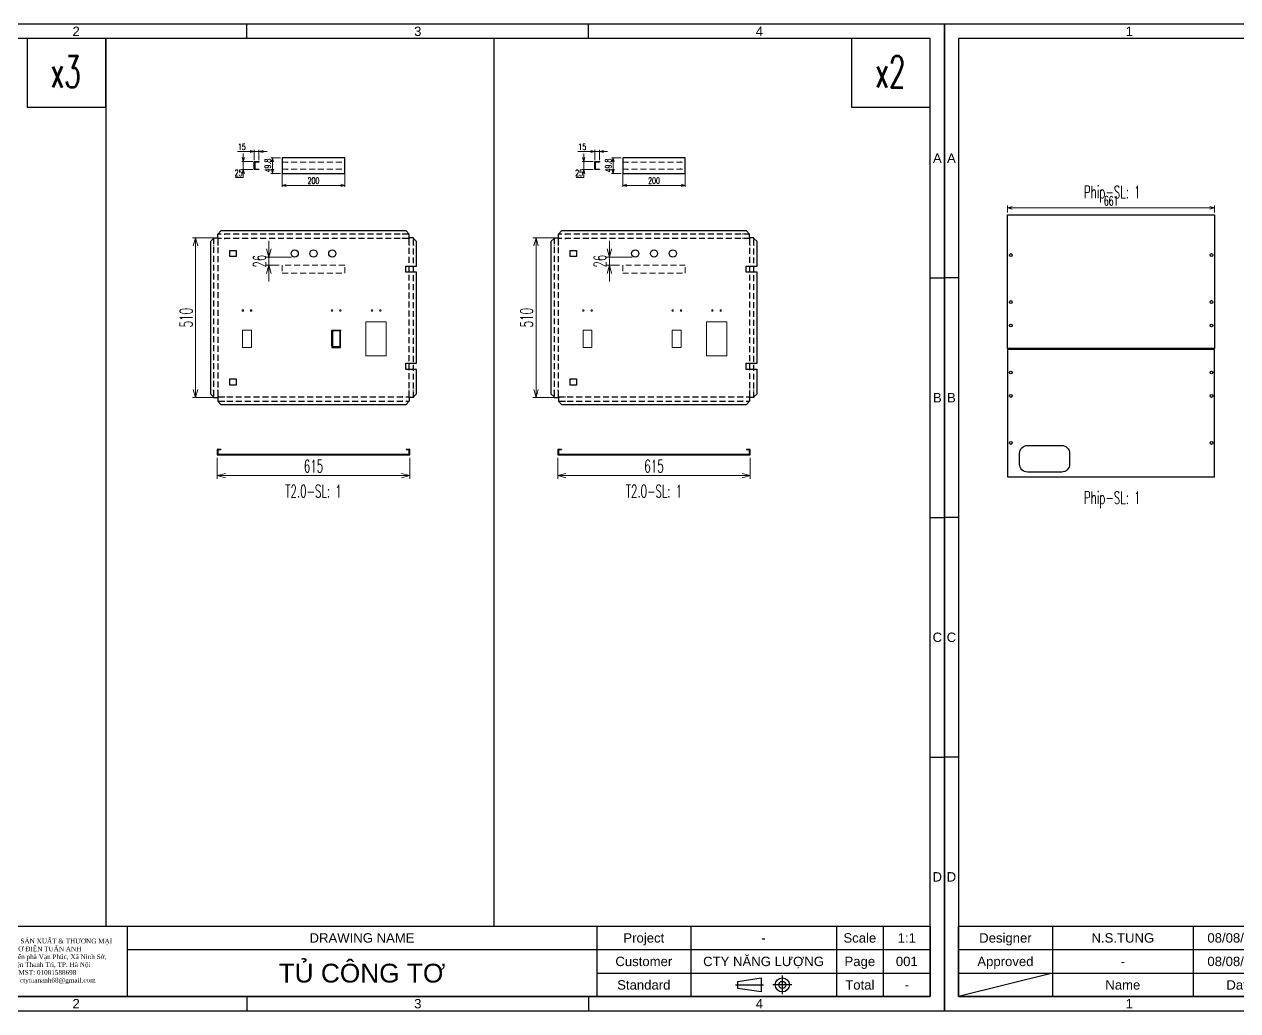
# Model space of a CAD drawing. Header units: millimetres. Extents: x -33730 to 17150, y -76829 to -27437.
# Drawn here: x 986 to 4862, y -71777 to -68627 of the extents above; entities that cross this region are included whole.
import ezdxf
from ezdxf.enums import TextEntityAlignment as Align

# ---------------------------------------------------------------- set-up
doc = ezdxf.new("R2010")
doc.units = ezdxf.units.MM
doc.header["$LTSCALE"] = 3
doc.linetypes.add('HIDDEN', pattern=[9.525, 6.35, -3.175])
doc.layers.add('@.DM. NÉT ĐỨT', color=8, linetype='HIDDEN', lineweight=9)
for name, color, linetype in [('@.HIDDEN', 8, 'HIDDEN'), ('@.TEXT', 7, 'Continuous'), ('@.VISIBLE', 7, 'Continuous'), ('dim', 7, 'Continuous')]:
    doc.layers.add(name, color=color, linetype=linetype)
doc.styles.add('Ann_w01', font='romans.shx', dxfattribs={"width": 0.6, "bigfont": 'chineset.shx'})
doc.styles.add('Arial', font='arial.ttf')
doc.dimstyles.new('Dim 01_SC10', dxfattribs={"dimscale": 10, "dimtxt": 2, "dimasz": 1.3, "dimexe": 0.5, "dimexo": 0.5, "dimgap": 0.5, "dimtad": 1, "dimtoh": 1, "dimdec": 1, "dimzin": 12, "dimdsep": 46, "dimtxsty": 'Ann_w01', "dimblk": 'OPEN30', "dimcen": 1.5, "dimclrd": 6, "dimclre": 6, "dimclrt": 3, "dimadec": 1, "dimazin": 3, "dimtm": 1e-09, "dimtfac": 1, "dimtdec": 1, "dimtmove": 0, "dimatfit": 3, "dimldrblk": 'OPEN30', "dimfxl": 1, "dimtolj": 1, "dimlwd": 20, "dimlwe": 20, "dimarcsym": 0})
doc.dimstyles.new('Dim 01_SC15', dxfattribs={"dimscale": 15, "dimtxt": 2, "dimasz": 1, "dimexe": 0.5, "dimexo": 0.5, "dimgap": 0.5, "dimtad": 1, "dimdec": 1, "dimzin": 12, "dimdsep": 46, "dimtxsty": 'Ann_w01', "dimblk": 'OPEN30', "dimcen": 1.5, "dimclrd": 6, "dimclre": 6, "dimclrt": 3, "dimazin": 3, "dimtm": 1e-09, "dimtfac": 1, "dimtdec": 1, "dimtix": 1, "dimtmove": 0, "dimatfit": 3, "dimldrblk": 'OPEN30', "dimfxl": 1, "dimtolj": 1, "dimlwd": 0, "dimlwe": 0, "dimarcsym": 0})
doc.dimstyles.new('Dim 01_SC20', dxfattribs={"dimscale": 20, "dimtxt": 2, "dimasz": 1.3, "dimexe": 0.5, "dimexo": 0.5, "dimgap": 0.5, "dimtad": 1, "dimdec": 1, "dimzin": 12, "dimdsep": 46, "dimtxsty": 'Ann_w01', "dimblk": 'OPEN30', "dimcen": 1.5, "dimclrd": 6, "dimclre": 6, "dimclrt": 3, "dimadec": 1, "dimazin": 3, "dimtm": 1e-09, "dimtfac": 1, "dimtdec": 1, "dimtix": 1, "dimtmove": 0, "dimatfit": 3, "dimldrblk": 'OPEN30', "dimfxl": 1, "dimtolj": 1, "dimlwd": 0, "dimlwe": 0, "dimarcsym": 0})

# ---------------------------------------------------------------- blocks, each defined once
blk = doc.blocks.new('_Open30')
at = {"color": 0, "linetype": 'ByBlock', "lineweight": -2}
for p, q in [((-1, 0.27), (0, 0)), ((0, 0), (-1, -0.27)), ((0, 0), (-1, 0))]:
    blk.add_line(p, q, dxfattribs=at)
blk = doc.blocks.new('*D2396')
at = {"layer": '@.VISIBLE', "color": 6, "lineweight": 0, "transparency": 16777216}
for p, q in [((2689.9, -70011), (2689.9, -70077.7)), ((3304.9, -70011), (3304.9, -70077.7)), ((2715.9, -70067.7), (3278.9, -70067.7))]:
    blk.add_line(p, q, dxfattribs=at)
at = {"layer": 'Defpoints', "color": 0, "transparency": 16777216}
for p in [(2689.9, -70001), (3304.9, -70001), (3304.9, -70067.7)]:
    blk.add_point(p, dxfattribs=at)
at = {"layer": '@.VISIBLE', "color": 6, "lineweight": 0, "transparency": 16777216, "xscale": 26, "yscale": 26, "zscale": 26, "rotation": 180}
blk.add_blockref('_Open30', (2689.9, -70067.7), dxfattribs=at)
at = {"layer": '@.VISIBLE', "color": 6, "lineweight": 0, "transparency": 16777216, "xscale": 26, "yscale": 26, "zscale": 26}
blk.add_blockref('_Open30', (3304.9, -70067.7), dxfattribs=at)
at = {"layer": '@.VISIBLE', "color": 3, "transparency": 16777216, "insert": (2997.4, -70037.7), "char_height": 40, "attachment_point": 5, "style": 'Ann_w01'}
blk.add_mtext('\\A1;615', dxfattribs=at)
blk = doc.blocks.new('*D2384')
at = {"layer": '@.VISIBLE', "color": 6, "lineweight": 0, "transparency": 16777216}
for p, q in [((2679.9, -69308.6), (2610.5, -69308.6)), ((2620.5, -69792.6), (2620.5, -69334.6)), ((2679.9, -69818.6), (2610.5, -69818.6))]:
    blk.add_line(p, q, dxfattribs=at)
at = {"layer": 'Defpoints', "color": 0, "transparency": 16777216}
for p in [(2620.5, -69308.6), (2689.9, -69308.6), (2689.9, -69818.6)]:
    blk.add_point(p, dxfattribs=at)
at = {"layer": '@.VISIBLE', "color": 6, "lineweight": 0, "transparency": 16777216, "xscale": 26, "yscale": 26, "zscale": 26}
for p, rotation in [((2620.5, -69308.6), 90), ((2620.5, -69818.6), 270)]:
    blk.add_blockref('_Open30', p, dxfattribs=dict(at, rotation=rotation))
at = {"layer": '@.VISIBLE', "color": 3, "transparency": 16777216, "insert": (2590.5, -69563.6), "char_height": 40, "attachment_point": 5, "rotation": 90, "style": 'Ann_w01'}
blk.add_mtext('\\A1;510', dxfattribs=at)
blk = doc.blocks.new('*D2385')
at = {"layer": 'Defpoints', "color": 0, "transparency": 16777216}
for p in [(2897.4, -69090.3), (3097.4, -69090.3), (3097.4, -69141.2)]:
    blk.add_point(p, dxfattribs=at)
at = {"layer": 'dim', "color": 6, "lineweight": 20, "transparency": 16777216}
for p, q in [((2897.4, -69095.3), (2897.4, -69146.2)), ((3097.4, -69095.3), (3097.4, -69146.2)), ((2910.4, -69141.2), (3084.4, -69141.2))]:
    blk.add_line(p, q, dxfattribs=at)
at = {"layer": 'dim', "color": 6, "lineweight": 20, "transparency": 16777216, "xscale": 13, "yscale": 13, "zscale": 13, "rotation": 180}
blk.add_blockref('_Open30', (2897.4, -69141.2), dxfattribs=at)
at = {"layer": 'dim', "color": 6, "lineweight": 20, "transparency": 16777216, "xscale": 13, "yscale": 13, "zscale": 13}
blk.add_blockref('_Open30', (3097.4, -69141.2), dxfattribs=at)
at = {"layer": 'dim', "color": 3, "transparency": 16777216, "insert": (2997.4, -69126.2), "char_height": 20, "attachment_point": 5, "style": 'Ann_w01'}
blk.add_mtext('\\A1;200', dxfattribs=at)
blk = doc.blocks.new('*D2397')
at = {"layer": 'Defpoints', "color": 0, "transparency": 16777216}
for p in [(2866.5, -69052.9), (2897.4, -69052.9), (2897.4, -69102.7)]:
    blk.add_point(p, dxfattribs=at)
at = {"layer": 'dim', "color": 6, "lineweight": 20, "transparency": 16777216}
for p, q in [((2892.4, -69052.9), (2861.5, -69052.9)), ((2866.5, -69089.7), (2866.5, -69065.9)), ((2892.4, -69102.7), (2861.5, -69102.7))]:
    blk.add_line(p, q, dxfattribs=at)
at = {"layer": 'dim', "color": 6, "lineweight": 20, "transparency": 16777216, "xscale": 13, "yscale": 13, "zscale": 13}
for p, rotation in [((2866.5, -69052.9), 90), ((2866.5, -69102.7), 270)]:
    blk.add_blockref('_Open30', p, dxfattribs=dict(at, rotation=rotation))
at = {"layer": 'dim', "color": 3, "transparency": 16777216, "insert": (2851.5, -69077.8), "char_height": 20, "attachment_point": 5, "rotation": 90, "style": 'Ann_w01'}
blk.add_mtext('\\A1;49.8', dxfattribs=at)
blk = doc.blocks.new('*D2398')
at = {"layer": 'Defpoints', "color": 0, "transparency": 16777216}
for p in [(2808.2, -69065.3), (2773, -69090.3), (2808.2, -69090.3)]:
    blk.add_point(p, dxfattribs=at)
at = {"layer": 'dim', "color": 6, "lineweight": 20, "transparency": 16777216}
for p, q in [((2803.2, -69065.3), (2768, -69065.3)), ((2773, -69052.3), (2773, -69039.3)), ((2773, -69065.3), (2773, -69090.3)), ((2803.2, -69090.3), (2768, -69090.3)), ((2773, -69103.3), (2773, -69116.3)), ((2773, -69116.3), (2748.6, -69116.3))]:
    blk.add_line(p, q, dxfattribs=at)
at = {"layer": 'dim', "color": 6, "lineweight": 20, "transparency": 16777216, "xscale": 13, "yscale": 13, "zscale": 13}
for p, rotation in [((2773, -69065.3), 270), ((2773, -69090.3), 90)]:
    blk.add_blockref('_Open30', p, dxfattribs=dict(at, rotation=rotation))
at = {"layer": 'dim', "color": 3, "transparency": 16777216, "insert": (2758.3, -69101.3), "char_height": 20, "attachment_point": 5, "style": 'Ann_w01'}
blk.add_mtext('\\A1;25', dxfattribs=at)
blk = doc.blocks.new('*D2399')
at = {"layer": 'Defpoints', "color": 0, "transparency": 16777216}
for p in [(2808.2, -69032.9), (2808.2, -69065.3), (2823.2, -69065.3)]:
    blk.add_point(p, dxfattribs=at)
at = {"layer": 'dim', "color": 6, "lineweight": 20, "transparency": 16777216}
for p, q in [((2808.2, -69060.3), (2808.2, -69027.9)), ((2823.2, -69060.3), (2823.2, -69027.9)), ((2795.2, -69032.9), (2754.5, -69032.9)), ((2823.2, -69032.9), (2808.2, -69032.9)), ((2836.2, -69032.9), (2849.2, -69032.9))]:
    blk.add_line(p, q, dxfattribs=at)
at = {"layer": 'dim', "color": 6, "lineweight": 20, "transparency": 16777216, "xscale": 13, "yscale": 13, "zscale": 13}
blk.add_blockref('_Open30', (2808.2, -69032.9), dxfattribs=at)
at = {"layer": 'dim', "color": 6, "lineweight": 20, "transparency": 16777216, "xscale": 13, "yscale": 13, "zscale": 13, "rotation": 180}
blk.add_blockref('_Open30', (2823.2, -69032.9), dxfattribs=at)
at = {"layer": 'dim', "color": 3, "transparency": 16777216, "insert": (2768.3, -69017.9), "char_height": 20, "attachment_point": 5, "style": 'Ann_w01'}
blk.add_mtext('\\A1;15', dxfattribs=at)
blk = doc.blocks.new('Standard ISO')
at = {"color": 6}
for p, q in [((-6, 0), (0, 0)), ((6, 0), (2, 0)), ((4, -2), (4, 2))]:
    blk.add_line(p, q, dxfattribs=at)
blk.add_lwpolyline([(-0.5, 1.5), (-0.5, -1.5), (-5.5, -0.75), (-5.5, 0.75), (-0.5, 1.5)])
for radius in [1.5, 0.75]:
    blk.add_circle((4, 0), radius)
blk = doc.blocks.new('A$C4dbb82d6')
at = {"layer": '@.VISIBLE'}
h = blk.add_hatch(color=30, dxfattribs=at)
h.dxf.hatch_style = 1
h.paths.add_polyline_path([(0.21, 4.97), (3.62, 1.56), (3.62, 5.97), (1.92, 5.97), (1.3, 5.35), (3.12, 5.35), (3.12, 2.59), (0.74, 4.97), (3.75, 7.98), (3.75, 8.51)])
h = blk.add_hatch(color=150, dxfattribs=at)
h.dxf.hatch_style = 1
h.paths.add_polyline_path([(6.76, 4.97), (4.37, 2.59), (4.37, 5.35), (6.2, 5.35), (5.58, 5.97), (3.88, 5.97), (3.88, 1.56), (7.29, 4.97), (3.75, 8.51), (3.75, 7.98)])
at = {"layer": '@.VISIBLE', "color": 30}
blk.add_lwpolyline([(3.62, 5.97), (3.62, 1.56), (0.21, 4.97), (3.75, 8.51), (3.75, 7.98), (0.74, 4.97), (3.12, 2.59), (3.12, 5.35), (1.3, 5.35), (1.92, 5.97)], close=True, dxfattribs=at)
at = {"layer": '@.VISIBLE', "color": 150}
blk.add_lwpolyline([(3.88, 5.97), (3.88, 1.56), (7.29, 4.97), (3.75, 8.51), (3.75, 7.98), (6.76, 4.97), (4.37, 2.59), (4.37, 5.35), (6.2, 5.35), (5.58, 5.97)], close=True, dxfattribs=at)
at = {"layer": '@.VISIBLE', "color": 30, "insert": (3.75, 0.51), "char_height": 1, "attachment_point": 5, "style": 'Ann_w01'}
blk.add_mtext_dynamic_manual_height_columns('{\\fArial|b1|i0|c0|p34;\\W1;TUAN ANH}', width=7.5, gutter_width=49.6, heights=[0], dxfattribs=at)
blk = doc.blocks.new('KHUNG BAN VE (Made by Tung)')
at = {"layer": '@.VISIBLE', "color": 8}
for p, q in [((75.75, 207), (75.75, 210)), ((148.5, 207), (148.5, 210)), ((221.25, 207), (221.25, 210)), ((3, 156), (0, 156)), ((294, 156), (297, 156)), ((3, 105), (0, 105)), ((294, 105), (297, 105)), ((3, 54), (0, 54)), ((294, 54), (297, 54)), ((23, 18), (23, 3)), ((53, 18), (53, 3)), ((73, 18), (73, 3)), ((123, 18), (123, 3)), ((223, 18), (223, 3)), ((243, 18), (243, 3)), ((274, 18), (274, 3)), ((284, 18), (284, 3)), ((3, 13), (73, 13)), ((123, 13), (294, 13)), ((3, 8), (73, 8)), ((23, 8), (3, 3)), ((223, 8), (294, 8)), ((75.75, 3), (75.75, 0)), ((148.5, 3), (148.5, 0)), ((221.25, 3), (221.25, 0))]:
    blk.add_line(p, q, dxfattribs=at)
for points in [[(0, 0), (297, 0), (297, 210), (0, 210)], [(3, 3), (294, 3), (294, 207), (3, 207)], [(3, 18), (294, 18), (294, 3), (3, 3)]]:
    blk.add_lwpolyline(points, close=True, dxfattribs=at)
at = {"xscale": 1.5, "yscale": 1.5, "zscale": 1.5}
blk.add_blockref('A$C4dbb82d6', (77.375, 4.041), dxfattribs=at)
blk.add_blockref('Standard ISO', (258.5, 5.5))
at = {"layer": '@.TEXT', "color": 1, "style": 'Arial'}
for s, p in [('1', (39.375, 208.5)), ('2', (112.125, 208.5)), ('3', (184.875, 208.5)), ('4', (257.625, 208.5)), ('A', (1.5, 181.5)), ('A', (295.5, 181.5)), ('B', (1.5, 130.5)), ('B', (295.5, 130.5)), ('C', (1.5, 79.5)), ('C', (295.5, 79.5)), ('D', (1.5, 28.5)), ('D', (295.5, 28.5)), ('08/08/2026', (63, 15.5)), ('08/08/2026', (63, 10.5)), ('1', (39.375, 1.5)), ('2', (112.125, 1.5)), ('3', (184.875, 1.5)), ('4', (257.625, 1.5))]:
    blk.add_text(s, height=2, dxfattribs=at).set_placement(p, align=Align.MIDDLE_CENTER)
at = {"layer": '@.TEXT', "color": 2, "style": 'Arial'}
for s, p in [('Designer', (13, 15.5)), ('DRAWING NAME', (173, 15.5)), ('Project', (233, 15.5)), ('Scale', (279, 15.5)), ('Approved', (13, 10.5)), ('Customer', (233, 10.5)), ('Page', (279, 10.5)), ('Name', (38, 5.5)), ('Date', (63, 5.5)), ('Standard', (233, 5.5)), ('Total', (279, 5.5))]:
    blk.add_text(s, height=2, dxfattribs=at).set_placement(p, align=Align.MIDDLE_CENTER)
at = {"layer": '@.TEXT', "color": 1, "style": 'Arial'}
for tag, height, p in [('DESIGNER_NAME', 2, (38, 15.5)), ('PROJECT_CODE', 2, (258.5, 15.5)), ('SCALE', 2, (289, 15.5)), ('APPROVED_NAME', 2, (38, 10.5)), ('CUSTOMER_NAME', 2, (258.5, 10.5)), ('PAGE', 2, (289, 10.5)), ('DRAWING_NAME', 4, (173, 8)), ('TOTAL', 2, (289, 5.5))]:
    blk.add_attdef(tag, text='', height=height, dxfattribs=at).set_placement(p, align=Align.MIDDLE_CENTER)
at = {"layer": '@.VISIBLE', "color": 30, "insert": (106, 10.5), "char_height": 1, "attachment_point": 5, "style": 'Ann_w01'}
blk.add_mtext_dynamic_manual_height_columns('{\\fTimes New Roman|b0|i0|c0|p18;\\W1;CTY TNHH SẢN XUẤT & THƯƠNG MẠI CƠ ĐIỆN TUẤN ANH\\PĐịa chỉ: Bến phà Vạn Phúc, Xã Ninh Sở, Huyện Thanh Trì, TP. Hà Nội\\PMST: 01081588698\\PEmail: ctytuananh68@gmail.com}', width=28.70976, gutter_width=99.197, heights=[0], dxfattribs=at)
blk = doc.blocks.new('A$Ccd5de7e4')
at = {"layer": '@.VISIBLE', "color": 2}
blk.add_lwpolyline([(661, 406), (0, 406), (0, 0), (661, 0)], close=True, dxfattribs=at)
blk.add_lwpolyline([(63, 99.8), (173, 99.8, -0.414214), (198, 74.8), (198, 39.8, -0.414214), (173, 14.8), (63, 14.8, -0.414214), (38, 39.8), (38, 74.8, -0.414214)], format="xyb", close=True, dxfattribs=at)
for centre in [(10, 333), (651, 333), (10, 258), (651, 258), (10, 108), (651, 108)]:
    blk.add_circle(centre, 4.5, dxfattribs=at)
blk = doc.blocks.new('A$Ce8ab157e')
at = {"layer": '@.VISIBLE', "color": 2}
blk.add_lwpolyline([(0, 426), (661, 426), (661, 0), (0, 0)], close=True, dxfattribs=at)
for centre in [(10, 298), (651, 298), (10, 148), (651, 148), (10, 73), (651, 73)]:
    blk.add_circle(centre, 4.5, dxfattribs=at)
blk = doc.blocks.new('*D2382')
at = {"layer": '@.VISIBLE', "color": 6, "lineweight": 0, "transparency": 16777216}
for p, q in [((4126.9, -69228.1), (4126.9, -69205.5)), ((4141.9, -69213), (4772.9, -69213)), ((4787.9, -69228.1), (4787.9, -69205.5))]:
    blk.add_line(p, q, dxfattribs=at)
at = {"layer": 'Defpoints', "color": 0, "transparency": 16777216}
for p in [(4787.9, -69213), (4126.9, -69235.6), (4787.9, -69235.6)]:
    blk.add_point(p, dxfattribs=at)
at = {"layer": '@.VISIBLE', "color": 6, "lineweight": 0, "transparency": 16777216, "xscale": 15, "yscale": 15, "zscale": 15, "rotation": 180}
blk.add_blockref('_Open30', (4126.9, -69213), dxfattribs=at)
at = {"layer": '@.VISIBLE', "color": 6, "lineweight": 0, "transparency": 16777216, "xscale": 15, "yscale": 15, "zscale": 15}
blk.add_blockref('_Open30', (4787.9, -69213), dxfattribs=at)
at = {"layer": '@.VISIBLE', "color": 3, "transparency": 16777216, "insert": (4457.4, -69190.5), "char_height": 30, "attachment_point": 5, "style": 'Ann_w01'}
blk.add_mtext('\\A1;661', dxfattribs=at)
blk = doc.blocks.new('*D2394')
at = {"layer": '@.VISIBLE', "color": 6, "lineweight": 0, "transparency": 16777216}
for p, q in [((2854.8, -69344.1), (2854.8, -69318.1)), ((2927.4, -69370.1), (2844.8, -69370.1)), ((2854.8, -69370.1), (2854.8, -69396.1)), ((2887.4, -69396.1), (2844.8, -69396.1)), ((2854.8, -69422.1), (2854.8, -69448.1))]:
    blk.add_line(p, q, dxfattribs=at)
at = {"layer": 'Defpoints', "color": 0, "transparency": 16777216}
for p in [(2937.4, -69370.1), (2854.8, -69396.1), (2897.4, -69396.1)]:
    blk.add_point(p, dxfattribs=at)
at = {"layer": '@.VISIBLE', "color": 6, "lineweight": 0, "transparency": 16777216, "xscale": 26, "yscale": 26, "zscale": 26}
for p, rotation in [((2854.8, -69370.1), 270), ((2854.8, -69396.1), 90)]:
    blk.add_blockref('_Open30', p, dxfattribs=dict(at, rotation=rotation))
at = {"layer": '@.VISIBLE', "color": 3, "transparency": 16777216, "insert": (2824.8, -69383.1), "char_height": 40, "attachment_point": 5, "rotation": 90, "style": 'Ann_w01'}
blk.add_mtext('\\A1;26', dxfattribs=at)
blk = doc.blocks.new('*D2400')
at = {"layer": '@.VISIBLE', "color": 6, "lineweight": 0, "transparency": 16777216}
for p, q in [((1602.3, -70011), (1602.3, -70077.7)), ((2217.3, -70011), (2217.3, -70077.7)), ((1628.3, -70067.7), (2191.3, -70067.7))]:
    blk.add_line(p, q, dxfattribs=at)
at = {"layer": 'Defpoints', "color": 0, "transparency": 16777216}
for p in [(1602.3, -70001), (2217.3, -70001), (2217.3, -70067.7)]:
    blk.add_point(p, dxfattribs=at)
at = {"layer": '@.VISIBLE', "color": 6, "lineweight": 0, "transparency": 16777216, "xscale": 26, "yscale": 26, "zscale": 26, "rotation": 180}
blk.add_blockref('_Open30', (1602.3, -70067.7), dxfattribs=at)
at = {"layer": '@.VISIBLE', "color": 6, "lineweight": 0, "transparency": 16777216, "xscale": 26, "yscale": 26, "zscale": 26}
blk.add_blockref('_Open30', (2217.3, -70067.7), dxfattribs=at)
at = {"layer": '@.VISIBLE', "color": 3, "transparency": 16777216, "insert": (1909.8, -70037.7), "char_height": 40, "attachment_point": 5, "style": 'Ann_w01'}
blk.add_mtext('\\A1;615', dxfattribs=at)
blk = doc.blocks.new('*D2392')
at = {"layer": '@.VISIBLE', "color": 6, "lineweight": 0, "transparency": 16777216}
for p, q in [((1592.3, -69308.6), (1523, -69308.6)), ((1533, -69792.6), (1533, -69334.6)), ((1592.3, -69818.6), (1523, -69818.6))]:
    blk.add_line(p, q, dxfattribs=at)
at = {"layer": 'Defpoints', "color": 0, "transparency": 16777216}
for p in [(1533, -69308.6), (1602.3, -69308.6), (1602.3, -69818.6)]:
    blk.add_point(p, dxfattribs=at)
at = {"layer": '@.VISIBLE', "color": 6, "lineweight": 0, "transparency": 16777216, "xscale": 26, "yscale": 26, "zscale": 26}
for p, rotation in [((1533, -69308.6), 90), ((1533, -69818.6), 270)]:
    blk.add_blockref('_Open30', p, dxfattribs=dict(at, rotation=rotation))
at = {"layer": '@.VISIBLE', "color": 3, "transparency": 16777216, "insert": (1503, -69563.6), "char_height": 40, "attachment_point": 5, "rotation": 90, "style": 'Ann_w01'}
blk.add_mtext('\\A1;510', dxfattribs=at)
blk = doc.blocks.new('*D2393')
at = {"layer": 'Defpoints', "color": 0, "transparency": 16777216}
for p in [(1809.8, -69090.3), (2009.8, -69090.3), (2009.8, -69141.2)]:
    blk.add_point(p, dxfattribs=at)
at = {"layer": 'dim', "color": 6, "lineweight": 20, "transparency": 16777216}
for p, q in [((1809.8, -69095.3), (1809.8, -69146.2)), ((2009.8, -69095.3), (2009.8, -69146.2)), ((1822.8, -69141.2), (1996.8, -69141.2))]:
    blk.add_line(p, q, dxfattribs=at)
at = {"layer": 'dim', "color": 6, "lineweight": 20, "transparency": 16777216, "xscale": 13, "yscale": 13, "zscale": 13, "rotation": 180}
blk.add_blockref('_Open30', (1809.8, -69141.2), dxfattribs=at)
at = {"layer": 'dim', "color": 6, "lineweight": 20, "transparency": 16777216, "xscale": 13, "yscale": 13, "zscale": 13}
blk.add_blockref('_Open30', (2009.8, -69141.2), dxfattribs=at)
at = {"layer": 'dim', "color": 3, "transparency": 16777216, "insert": (1909.8, -69126.2), "char_height": 20, "attachment_point": 5, "style": 'Ann_w01'}
blk.add_mtext('\\A1;200', dxfattribs=at)
blk = doc.blocks.new('*D2401')
at = {"layer": 'Defpoints', "color": 0, "transparency": 16777216}
for p in [(1778.9, -69052.9), (1809.8, -69052.9), (1809.8, -69102.7)]:
    blk.add_point(p, dxfattribs=at)
at = {"layer": 'dim', "color": 6, "lineweight": 20, "transparency": 16777216}
for p, q in [((1804.8, -69052.9), (1773.9, -69052.9)), ((1778.9, -69089.7), (1778.9, -69065.9)), ((1804.8, -69102.7), (1773.9, -69102.7))]:
    blk.add_line(p, q, dxfattribs=at)
at = {"layer": 'dim', "color": 6, "lineweight": 20, "transparency": 16777216, "xscale": 13, "yscale": 13, "zscale": 13}
for p, rotation in [((1778.9, -69052.9), 90), ((1778.9, -69102.7), 270)]:
    blk.add_blockref('_Open30', p, dxfattribs=dict(at, rotation=rotation))
at = {"layer": 'dim', "color": 3, "transparency": 16777216, "insert": (1763.9, -69077.8), "char_height": 20, "attachment_point": 5, "rotation": 90, "style": 'Ann_w01'}
blk.add_mtext('\\A1;49.8', dxfattribs=at)
blk = doc.blocks.new('*D2402')
at = {"layer": 'Defpoints', "color": 0, "transparency": 16777216}
for p in [(1720.6, -69065.3), (1685.5, -69090.3), (1720.6, -69090.3)]:
    blk.add_point(p, dxfattribs=at)
at = {"layer": 'dim', "color": 6, "lineweight": 20, "transparency": 16777216}
for p, q in [((1715.6, -69065.3), (1680.5, -69065.3)), ((1685.5, -69052.3), (1685.5, -69039.3)), ((1685.5, -69065.3), (1685.5, -69090.3)), ((1715.6, -69090.3), (1680.5, -69090.3)), ((1685.5, -69103.3), (1685.5, -69116.3)), ((1685.5, -69116.3), (1661, -69116.3))]:
    blk.add_line(p, q, dxfattribs=at)
at = {"layer": 'dim', "color": 6, "lineweight": 20, "transparency": 16777216, "xscale": 13, "yscale": 13, "zscale": 13}
for p, rotation in [((1685.5, -69065.3), 270), ((1685.5, -69090.3), 90)]:
    blk.add_blockref('_Open30', p, dxfattribs=dict(at, rotation=rotation))
at = {"layer": 'dim', "color": 3, "transparency": 16777216, "insert": (1670.7, -69101.3), "char_height": 20, "attachment_point": 5, "style": 'Ann_w01'}
blk.add_mtext('\\A1;25', dxfattribs=at)
blk = doc.blocks.new('*D2403')
at = {"layer": 'Defpoints', "color": 0, "transparency": 16777216}
for p in [(1720.6, -69032.9), (1720.6, -69065.3), (1735.6, -69065.3)]:
    blk.add_point(p, dxfattribs=at)
at = {"layer": 'dim', "color": 6, "lineweight": 20, "transparency": 16777216}
for p, q in [((1720.6, -69060.3), (1720.6, -69027.9)), ((1735.6, -69060.3), (1735.6, -69027.9)), ((1707.6, -69032.9), (1666.9, -69032.9)), ((1735.6, -69032.9), (1720.6, -69032.9)), ((1748.6, -69032.9), (1761.6, -69032.9))]:
    blk.add_line(p, q, dxfattribs=at)
at = {"layer": 'dim', "color": 6, "lineweight": 20, "transparency": 16777216, "xscale": 13, "yscale": 13, "zscale": 13}
blk.add_blockref('_Open30', (1720.6, -69032.9), dxfattribs=at)
at = {"layer": 'dim', "color": 6, "lineweight": 20, "transparency": 16777216, "xscale": 13, "yscale": 13, "zscale": 13, "rotation": 180}
blk.add_blockref('_Open30', (1735.6, -69032.9), dxfattribs=at)
at = {"layer": 'dim', "color": 3, "transparency": 16777216, "insert": (1680.8, -69017.9), "char_height": 20, "attachment_point": 5, "style": 'Ann_w01'}
blk.add_mtext('\\A1;15', dxfattribs=at)
blk = doc.blocks.new('*D2404')
at = {"layer": '@.VISIBLE', "color": 6, "lineweight": 0, "transparency": 16777216}
for p, q in [((1767.2, -69344.1), (1767.2, -69318.1)), ((1839.8, -69370.1), (1757.2, -69370.1)), ((1767.2, -69370.1), (1767.2, -69396.1)), ((1799.8, -69396.1), (1757.2, -69396.1)), ((1767.2, -69422.1), (1767.2, -69448.1))]:
    blk.add_line(p, q, dxfattribs=at)
at = {"layer": 'Defpoints', "color": 0, "transparency": 16777216}
for p in [(1849.8, -69370.1), (1767.2, -69396.1), (1809.8, -69396.1)]:
    blk.add_point(p, dxfattribs=at)
at = {"layer": '@.VISIBLE', "color": 6, "lineweight": 0, "transparency": 16777216, "xscale": 26, "yscale": 26, "zscale": 26}
for p, rotation in [((1767.2, -69370.1), 270), ((1767.2, -69396.1), 90)]:
    blk.add_blockref('_Open30', p, dxfattribs=dict(at, rotation=rotation))
at = {"layer": '@.VISIBLE', "color": 3, "transparency": 16777216, "insert": (1737.2, -69383.1), "char_height": 40, "attachment_point": 5, "rotation": 90, "style": 'Ann_w01'}
blk.add_mtext('\\A1;26', dxfattribs=at)

msp = doc.modelspace()

# ---------------------------------------------------------------- linework, layer by layer
at = {"color": 1}
for p, q in [((1824.25, -69066.62), (1826.25, -69066.62)), ((1995.42, -69066.62), (1993.42, -69066.62)), ((2911.81, -69066.62), (2913.81, -69066.62)), ((3082.97, -69066.62), (3080.97, -69066.62)), ((1824.25, -69089.02), (1826.25, -69089.02)), ((1995.42, -69089.02), (1993.42, -69089.02)), ((2911.81, -69089.02), (2913.81, -69089.02)), ((3082.97, -69089.02), (3080.97, -69089.02))]:
    msp.add_line(p, q, dxfattribs=at)
for points in [[(1735.62, -69090.32), (1720.62, -69090.32), (1720.62, -69065.32), (1735.62, -69065.32), (1735.62, -69066.82), (1722.12, -69066.82), (1722.12, -69088.82), (1735.62, -69088.82)], [(1809.84, -69102.72), (2009.84, -69102.72), (2009.84, -69052.92), (1809.84, -69052.92)], [(2823.18, -69090.32), (2808.18, -69090.32), (2808.18, -69065.32), (2823.18, -69065.32), (2823.18, -69066.82), (2809.68, -69066.82), (2809.68, -69088.82), (2823.18, -69088.82)], [(2897.39, -69102.72), (3097.39, -69102.72), (3097.39, -69052.92), (2897.39, -69052.92)], [(1996.34, -69605.55), (1993.84, -69605.55), (1968.34, -69605.55), (1968.34, -69603.05), (1996.34, -69603.05)], [(1968.34, -69655.05), (1968.34, -69607.05), (1970.84, -69607.05), (1970.84, -69655.05)], [(1996.34, -69655.05), (1996.34, -69607.05), (1993.84, -69607.05), (1993.84, -69655.05)], [(1968.34, -69659.05), (1996.34, -69659.05), (1996.34, -69656.55), (1993.84, -69656.55), (1968.34, -69656.55)]]:
    msp.add_lwpolyline(points, close=True)
at = {"linetype": 'ByBlock', "lineweight": 9}
for points in [[(1711.34, -69603.05), (1683.34, -69603.05), (1683.34, -69659.05), (1711.34, -69659.05)], [(2077.34, -69577.05), (2142.34, -69577.05), (2142.34, -69685.05), (2077.34, -69685.05)], [(2798.89, -69603.05), (2770.89, -69603.05), (2770.89, -69659.05), (2798.89, -69659.05)], [(3083.89, -69603.05), (3055.89, -69603.05), (3055.89, -69659.05), (3083.89, -69659.05)], [(3164.89, -69577.05), (3229.89, -69577.05), (3229.89, -69685.05), (3164.89, -69685.05)]]:
    msp.add_lwpolyline(points, close=True, dxfattribs=at)
for centre in [(1684.04, -69540.55), (1710.64, -69540.55), (1969.04, -69540.55), (1995.64, -69540.55), (2096.54, -69540.55), (2123.14, -69540.55), (2771.59, -69540.55), (2798.19, -69540.55), (3056.59, -69540.55), (3083.19, -69540.55), (3184.09, -69540.55), (3210.69, -69540.55)]:
    msp.add_circle(centre, 2.4, dxfattribs=at)
at = {"layer": '@.DM. NÉT ĐỨT', "linetype": 'HIDDEN'}
for p, q in [((1809.84, -69066.62), (2009.84, -69066.62)), ((2897.39, -69066.62), (3097.39, -69066.62)), ((1809.84, -69089.02), (2009.84, -69089.02)), ((2897.39, -69089.02), (3097.39, -69089.02))]:
    msp.add_line(p, q, dxfattribs=at)
at = {"layer": '@.DM. NÉT ĐỨT'}
for points in [[(1809.84, -69421.05), (2009.84, -69421.05), (2009.84, -69396.05), (1809.84, -69396.05)], [(2897.39, -69421.05), (3097.39, -69421.05), (3097.39, -69396.05), (2897.39, -69396.05)]]:
    msp.add_lwpolyline(points, close=True, dxfattribs=at)
at = {"layer": '@.HIDDEN'}
for points in [[(2215.34, -69296.95), (1604.44, -69296.95)], [(3302.89, -69296.95), (2691.99, -69296.95)], [(1590.74, -69308.55), (1590.74, -69818.55)], [(2228.94, -69818.55), (2228.94, -69308.55)], [(2678.29, -69308.55), (2678.29, -69818.55)], [(3316.49, -69818.55), (3316.49, -69308.55)], [(1604.44, -69830.15), (2215.24, -69830.15)], [(2691.99, -69830.15), (3302.79, -69830.15)]]:
    msp.add_lwpolyline(points, dxfattribs=at)
for points in [[(1604.14, -69816.75), (2215.54, -69816.75), (2215.54, -69310.35), (1604.14, -69310.35)], [(2691.69, -69816.75), (3303.09, -69816.75), (3303.09, -69310.35), (2691.69, -69310.35)]]:
    msp.add_lwpolyline(points, close=True, dxfattribs=at)
at = {"layer": '@.VISIBLE'}
for p, q in [((1246.09, -68671.64), (1246.09, -71506.64)), ((2485.39, -68671.64), (2485.39, -71506.64)), ((1604.44, -69308.55), (1604.44, -69310.35)), ((2215.34, -69308.55), (2215.34, -69310.35)), ((2691.99, -69308.55), (2691.99, -69310.35)), ((3302.89, -69308.55), (3302.89, -69310.35)), ((1604.44, -69818.55), (1604.44, -69816.75)), ((2215.24, -69818.55), (2215.24, -69816.75)), ((2691.99, -69818.55), (2691.99, -69816.75)), ((3302.79, -69818.55), (3302.79, -69816.75))]:
    msp.add_line(p, q, dxfattribs=at)
at = {"layer": '@.VISIBLE', "color": 1}
for p, q in [((1624.71, -69296.95), (1626.71, -69296.95)), ((2194.96, -69296.95), (2192.96, -69296.95)), ((2712.26, -69296.95), (2714.26, -69296.95)), ((3282.51, -69296.95), (3280.51, -69296.95)), ((1590.74, -69331.12), (1590.74, -69333.12)), ((1604.14, -69331.12), (1604.14, -69333.12)), ((1624.71, -69310.35), (1626.71, -69310.35)), ((2194.96, -69310.35), (2192.96, -69310.35)), ((2215.54, -69331.12), (2215.54, -69333.12)), ((2228.94, -69331.12), (2228.94, -69333.12)), ((2678.29, -69331.12), (2678.29, -69333.12)), ((2691.69, -69331.12), (2691.69, -69333.12)), ((2712.26, -69310.35), (2714.26, -69310.35)), ((3282.51, -69310.35), (3280.51, -69310.35)), ((3303.09, -69331.12), (3303.09, -69333.12)), ((3316.49, -69331.12), (3316.49, -69333.12)), ((1590.74, -69795.99), (1590.74, -69793.99)), ((1604.14, -69795.99), (1604.14, -69793.99)), ((2215.54, -69795.99), (2215.54, -69793.99)), ((2228.94, -69795.99), (2228.94, -69793.99)), ((2678.29, -69795.99), (2678.29, -69793.99)), ((2691.69, -69795.99), (2691.69, -69793.99)), ((3303.09, -69795.99), (3303.09, -69793.99)), ((3316.49, -69795.99), (3316.49, -69793.99)), ((1624.71, -69816.75), (1626.71, -69816.75)), ((1624.71, -69830.15), (1626.71, -69830.15)), ((2194.96, -69816.75), (2192.96, -69816.75)), ((2194.96, -69830.15), (2192.96, -69830.15)), ((2712.26, -69816.75), (2714.26, -69816.75)), ((2712.26, -69830.15), (2714.26, -69830.15)), ((3282.51, -69816.75), (3280.51, -69816.75)), ((3282.51, -69830.15), (3280.51, -69830.15))]:
    msp.add_line(p, q, dxfattribs=at)
at = {"layer": '@.VISIBLE', "color": 4}
for p, q in [((1614.34, -69984.02), (1614.34, -69986.02)), ((2205.34, -69984.02), (2205.34, -69986.02)), ((2701.89, -69984.02), (2701.89, -69986.02)), ((3292.89, -69984.02), (3292.89, -69986.02))]:
    msp.add_line(p, q, dxfattribs=at)
at = {"layer": '@.VISIBLE'}
for points in [[(1246.09, -68671.64), (994.96, -68671.64), (994.96, -68890.86), (1246.09, -68890.86)], [(3879.82, -68671.64), (3628.69, -68671.64), (3628.69, -68890.86), (3879.82, -68890.86)], [(1642.34, -69348.55), (1662.34, -69348.55), (1662.34, -69368.55), (1642.34, -69368.55)], [(2729.89, -69348.55), (2749.89, -69348.55), (2749.89, -69368.55), (2729.89, -69368.55)], [(1642.34, -69758.55), (1662.34, -69758.55), (1662.34, -69778.55), (1642.34, -69778.55)], [(2729.89, -69758.55), (2749.89, -69758.55), (2749.89, -69778.55), (2729.89, -69778.55)]]:
    msp.add_lwpolyline(points, close=True, dxfattribs=at)
for points in [[(1580.54, -69320.55), (1590.54, -69310.55), (1590.54, -69308.55), (1604.44, -69308.55), (1604.44, -69296.65), (1614.34, -69286.75)], [(2205.34, -69286.75), (1614.34, -69286.75)], [(2239.14, -69320.55), (2229.14, -69310.55), (2229.14, -69308.55), (2215.34, -69308.55), (2215.34, -69296.65), (2205.34, -69286.75)], [(2668.09, -69320.55), (2678.09, -69310.55), (2678.09, -69308.55), (2691.99, -69308.55), (2691.99, -69296.65), (2701.89, -69286.75)], [(3292.89, -69286.75), (2701.89, -69286.75)], [(3326.69, -69320.55), (3316.69, -69310.55), (3316.69, -69308.55), (3302.89, -69308.55), (3302.89, -69296.65), (3292.89, -69286.75)], [(1580.54, -69320.55), (1580.54, -69806.55)], [(2239.14, -69398.55), (2239.14, -69320.55)], [(2668.09, -69320.55), (2668.09, -69806.55)], [(3326.69, -69398.55), (3326.69, -69320.55)], [(2239.14, -69418.55), (2204.59, -69418.55), (2204.59, -69398.55), (2239.14, -69398.55)], [(3326.69, -69418.55), (3292.14, -69418.55), (3292.14, -69398.55), (3326.69, -69398.55)], [(2239.14, -69708.55), (2239.14, -69418.55)], [(3326.69, -69708.55), (3326.69, -69418.55)], [(2239.14, -69728.55), (2204.59, -69728.55), (2204.59, -69708.55), (2239.14, -69708.55)], [(3326.69, -69728.55), (3292.14, -69728.55), (3292.14, -69708.55), (3326.69, -69708.55)], [(2239.14, -69806.55), (2239.14, -69728.55)], [(3326.69, -69806.55), (3326.69, -69728.55)], [(1580.54, -69806.55), (1590.54, -69816.55), (1590.54, -69818.55), (1604.44, -69818.55), (1604.44, -69830.45), (1614.34, -69840.35)], [(1614.34, -69840.35), (2205.34, -69840.35)], [(2239.14, -69806.55), (2229.14, -69816.55), (2229.14, -69818.55), (2215.24, -69818.55), (2215.24, -69830.45), (2205.34, -69840.35)], [(2668.09, -69806.55), (2678.09, -69816.55), (2678.09, -69818.55), (2691.99, -69818.55), (2691.99, -69830.45), (2701.89, -69840.35)], [(2701.89, -69840.35), (3292.89, -69840.35)], [(3326.69, -69806.55), (3316.69, -69816.55), (3316.69, -69818.55), (3302.79, -69818.55), (3302.79, -69830.45), (3292.89, -69840.35)]]:
    msp.add_lwpolyline(points, dxfattribs=at)
at = {"layer": '@.VISIBLE', "color": 4}
for points in [[(1614.34, -69984.02), (1602.34, -69984.02), (1602.34, -70001.02), (2217.34, -70001.02), (2217.34, -69984.02), (2205.34, -69984.02)], [(1614.34, -69986.02), (1604.34, -69986.02), (1604.34, -69999.02), (2215.34, -69999.02), (2215.34, -69986.02), (2205.34, -69986.02)], [(2701.89, -69984.02), (2689.89, -69984.02), (2689.89, -70001.02), (3304.89, -70001.02), (3304.89, -69984.02), (3292.89, -69984.02)], [(2701.89, -69986.02), (2691.89, -69986.02), (2691.89, -69999.02), (3302.89, -69999.02), (3302.89, -69986.02), (3292.89, -69986.02)]]:
    msp.add_lwpolyline(points, dxfattribs=at)
at = {"layer": '@.VISIBLE'}
for centre in [(1849.84, -69358.55), (1909.84, -69358.55), (1969.84, -69358.55), (2937.39, -69358.55), (2997.39, -69358.55), (3057.39, -69358.55)]:
    msp.add_circle(centre, 11.5, dxfattribs=at)

# ---------------------------------------------------------------- block references
at = {"layer": '@.VISIBLE', "xscale": 15, "yscale": 15, "zscale": 15}
for p in [(-530.18, -71776.64), (3924.82, -71776.64)]:
    msp.add_blockref('KHUNG BAN VE (Made by Tung)', p, dxfattribs=at).add_auto_attribs({'APPROVED_NAME': '-', 'DESIGNER_NAME': 'N.S.TUNG', 'TOTAL': '-', 'PAGE': '001', 'SCALE': '1:1', 'CUSTOMER_NAME': 'CTY NĂNG LƯỢNG', 'PROJECT_CODE': '-', 'DRAWING_NAME': 'TỦ CÔNG TƠ'})
at = {"layer": '@.VISIBLE'}
for name, p in [('A$Ce8ab157e', (4126.89, -69661.55)), ('A$Ccd5de7e4', (4126.89, -70071.55))]:
    msp.add_blockref(name, p, dxfattribs=at)

# ---------------------------------------------------------------- texts
at = {"layer": '@.VISIBLE', "color": 2, "style": 'Ann_w01', "width": 0.6}
for s, height, p in [('x3', 101.532, (1118.09, -68777.96)), ('x2', 101.532, (3751.82, -68777.96)), ('Phip-SL: 1', 40, (4460.88, -69162.43)), ('T2.0-SL: 1', 40, (1909.84, -70117.73)), ('T2.0-SL: 1', 40, (2997.39, -70117.73)), ('Phip-SL: 1', 40, (4460.88, -70138.37))]:
    msp.add_text(s, height=height, dxfattribs=at).set_placement(p, align=Align.MIDDLE_CENTER)

# ---------------------------------------------------------------- dimensions: what is measured, and where the dimension line sits
at = {"layer": '@.VISIBLE'}
for base, p1, p2, dimstyle, picture, middle in [((4787.89, -69213.01), (4126.89, -69235.55), (4787.89, -69235.55), 'Dim 01_SC15', '*D2382', (4457.39, -69190.51)), ((2217.34, -70067.73), (1602.34, -70001.02), (2217.34, -70001.02), 'Dim 01_SC20', '*D2400', (1909.84, -70037.73)), ((3304.89, -70067.73), (2689.89, -70001.02), (3304.89, -70001.02), 'Dim 01_SC20', '*D2396', (2997.39, -70037.73))]:
    dim = msp.add_linear_dim(base=base, p1=p1, p2=p2, dimstyle=dimstyle, dxfattribs=at)
    dim.commit()
    dim.dimension.update_dxf_attribs({"geometry": picture, "text_midpoint": middle})
for base, p1, p2, picture, middle in [((1532.97, -69308.55), (1602.34, -69818.55), (1602.34, -69308.55), '*D2392', (1502.97, -69563.55)), ((2620.52, -69308.55), (2689.89, -69818.55), (2689.89, -69308.55), '*D2384', (2590.52, -69563.55))]:
    dim = msp.add_linear_dim(base=base, p1=p1, p2=p2, angle=90, dimstyle='Dim 01_SC20', dxfattribs=at)
    dim.commit()
    dim.dimension.update_dxf_attribs({"geometry": picture, "text_midpoint": middle})
for base, p1, p2, picture, middle in [((1767.25, -69396.05), (1849.84, -69370.05), (1809.84, -69396.05), '*D2404', (1737.25, -69383.05)), ((2854.8, -69396.05), (2937.39, -69370.05), (2897.39, -69396.05), '*D2394', (2824.8, -69383.05))]:
    dim = msp.add_linear_dim(base=base, p1=p1, p2=p2, angle=90, dimstyle='Dim 01_SC20', override={"dimfxl": 5}, dxfattribs=at)
    dim.commit()
    dim.dimension.update_dxf_attribs({"geometry": picture, "text_midpoint": middle})
at = {"layer": 'dim'}
for base, p1, p2, angle, picture, middle in [((1720.62, -69032.94), (1735.62, -69065.32), (1720.62, -69065.32), 180, '*D2403', (1680.77, -69017.94)), ((2808.18, -69032.94), (2823.18, -69065.32), (2808.18, -69065.32), 180, '*D2399', (2768.32, -69017.94)), ((1685.45, -69090.32), (1720.62, -69065.32), (1720.62, -69090.32), 90, '*D2402', (1670.74, -69101.32)), ((1778.92, -69052.92), (1809.84, -69102.72), (1809.84, -69052.92), 90, '*D2401', (1763.92, -69077.82)), ((2773, -69090.32), (2808.18, -69065.32), (2808.18, -69090.32), 90, '*D2398', (2758.29, -69101.32)), ((2866.47, -69052.92), (2897.39, -69102.72), (2897.39, -69052.92), 90, '*D2397', (2851.47, -69077.82))]:
    dim = msp.add_linear_dim(base=base, p1=p1, p2=p2, angle=angle, dimstyle='Dim 01_SC10', dxfattribs=at)
    dim.commit()
    dim.dimension.update_dxf_attribs({"geometry": picture, "text_midpoint": middle})
for base, p1, p2, picture, middle in [((2009.84, -69141.25), (1809.84, -69090.32), (2009.84, -69090.32), '*D2393', (1909.84, -69126.25)), ((3097.39, -69141.25), (2897.39, -69090.32), (3097.39, -69090.32), '*D2385', (2997.39, -69126.25))]:
    dim = msp.add_linear_dim(base=base, p1=p1, p2=p2, dimstyle='Dim 01_SC10', dxfattribs=at)
    dim.commit()
    dim.dimension.update_dxf_attribs({"geometry": picture, "text_midpoint": middle})

doc.saveas('drawing.dxf')
